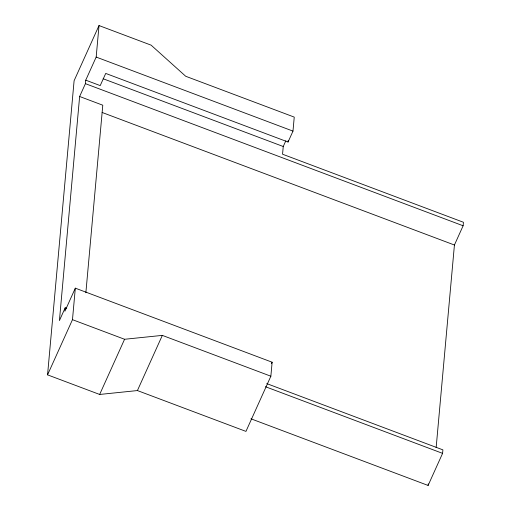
<?xml version="1.0" encoding="UTF-8"?>
<svg xmlns="http://www.w3.org/2000/svg" width="511" height="511" viewBox="0 0 511 511"><rect width="100%" height="100%" fill="white"/><g stroke="black" fill="none" stroke-linecap="round" stroke-linejoin="round"><path stroke-width="0.77" d="M66.705 308.318L65.21 307.763L64.891 311.263L75.321 288.159L272.127 362.21L270.862 376.211L245.951 431.399L137.414 390.564L99.658 394.46L47.561 374.857L74.101 80.732L99.019 25.55L151.115 45.153L185.71 76.267L294.24 117.102L292.982 131.11L288.057 142.02L105.72 73.418L100.213 85.605L85.746 80.163L96.177 57.066L99.019 25.55M85.746 80.163L85.426 83.663L79.633 96.496L59.417 320.595L65.21 307.763M47.561 374.857L72.479 319.675L75.321 288.159M85.867 292.752L102.788 105.209L79.633 96.496M285.834 140.768L283.247 146.51L282.551 154.213L463.439 222.266L463.119 225.773L454.426 245.018L436.145 447.662M288.057 142.02L288.191 140.48M250.933 418.79L428.097 485.45L428.244 483.86M428.097 485.45L442.583 453.366L442.903 449.865L266.742 383.589M99.658 394.46L124.575 339.272L162.332 335.382L270.862 376.211M137.414 390.564L162.332 335.382M271.469 363.66L272.127 362.21M96.177 57.066L292.982 131.11M103.152 78.751L283.247 146.51M85.426 83.663L463.119 225.773M102.13 112.471L454.426 245.018M265.42 386.706L442.583 453.366M72.479 319.675L124.575 339.272"/></g></svg>
